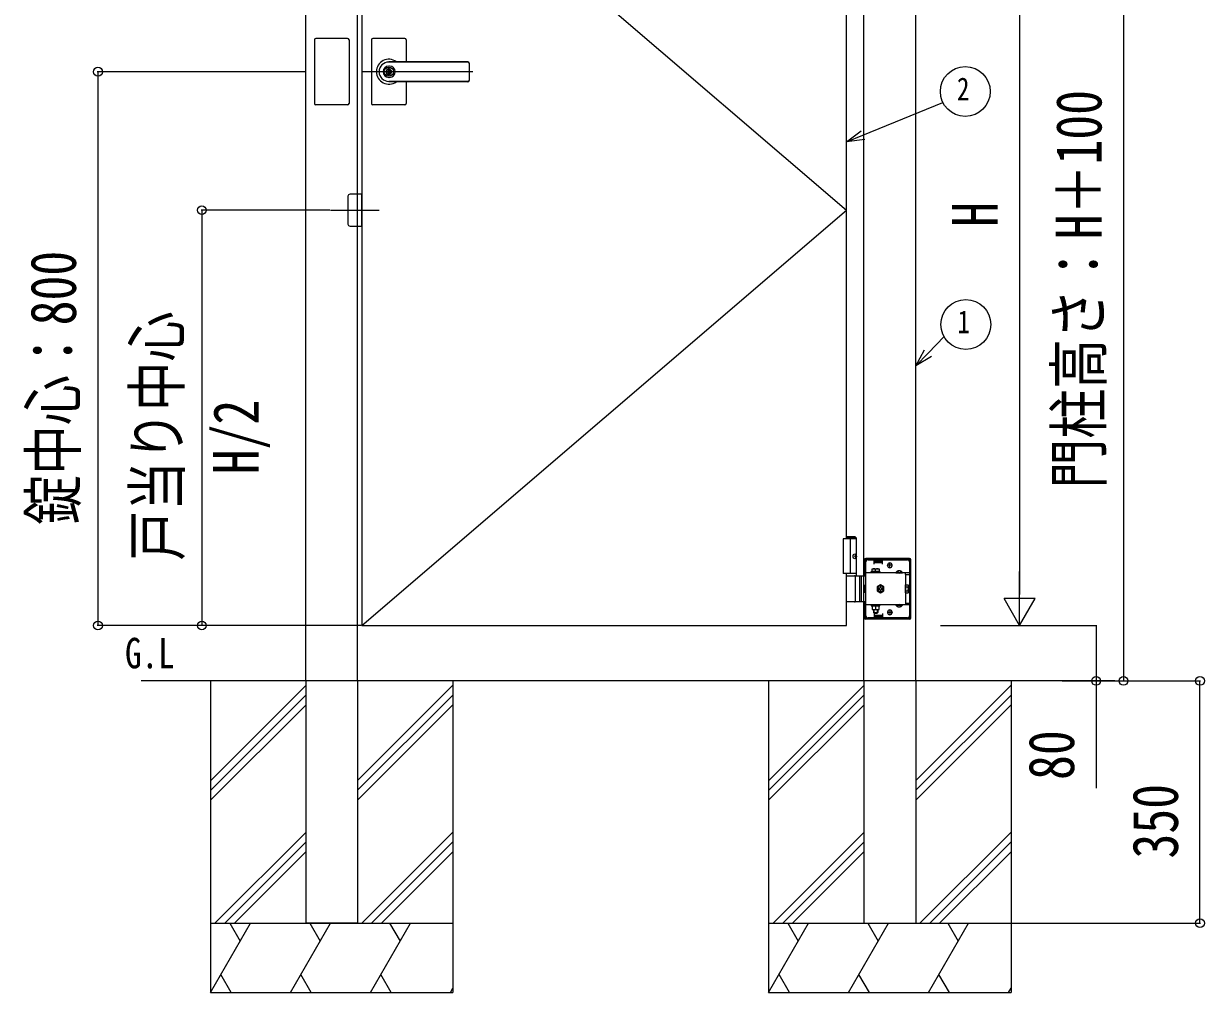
# Model space of a CAD drawing. Units: millimetres, scale not verified. Extents: x -6308 to 6308, y -4455 to 4455.
# Drawn here: x -4761 to -3056, y 82 to 1481 of the extents above; entities that cross this region are included whole.
import ezdxf
from ezdxf.enums import TextEntityAlignment as Align

# ---------------------------------------------------------------- set-up
doc = ezdxf.new("R2010")
doc.units = ezdxf.units.MM
doc.header["$LTSCALE"] = 20
for name, color, linetype in [('0-2_USER1', 3, 'Continuous'), ('0-6_YKK_D', 6, 'Continuous'), ('0-8_YSS_K', 3, 'Continuous')]:
    doc.layers.add(name, color=color, linetype=linetype)
doc.layers.add('0-5_YKK_A1', color=4, linetype='Continuous', lineweight=18)
doc.styles.add('ＭＳ ゴシック', font='')
doc.styles.get('ＭＳ ゴシック').set_extended_font_data('MS Gothic')

msp = doc.modelspace()

# ---------------------------------------------------------------- linework, layer by layer
at = {"layer": '0-5_YKK_A1'}
for p, q in [((-4353.47, 531.5), (-4353.47, 1828)), ((-4278.47, 531.5), (-4278.47, 1828)), ((-3547.47, 531.5), (-3547.47, 1828)), ((-3472.47, 531.5), (-3472.47, 1828)), ((-4272.47, 1811.5), (-3572.47, 1211.5)), ((-3572.47, 736.5), (-3572.47, 1686.5)), ((-4340.97, 1457.5), (-4340.97, 1365.5)), ((-4292.97, 1459.5), (-4338.97, 1459.5)), ((-4290.97, 1457.5), (-4290.97, 1365.5)), ((-4258.47, 1457.5), (-4258.47, 1411.5)), ((-4210.47, 1459.5), (-4256.47, 1459.5)), ((-4208.47, 1457.5), (-4208.47, 1426)), ((-4234.37, 1416.05), (-4234.37, 1413)), ((-4234.37, 1416.05), (-4232.57, 1416.05)), ((-4119.47, 1426), (-4233.47, 1426)), ((-4119.47, 1425.5), (-4233.47, 1425.5)), ((-4232.47, 1419.7), (-4233.47, 1419.7)), ((-4232.57, 1416.05), (-4232.57, 1413.45)), ((-4117.47, 1424), (-4117.47, 1399)), ((-4112.21, 1411.5), (-4272.47, 1411.5)), ((-4258.47, 1411.5), (-4258.47, 1365.5)), ((-4233.05, 1412.18), (-4234.37, 1413)), ((-4233.05, 1410.82), (-4234.37, 1410)), ((-4234.37, 1410), (-4234.37, 1406.95)), ((-4234.37, 1406.95), (-4232.57, 1406.95)), ((-4232.47, 1403.3), (-4233.47, 1403.3)), ((-4232.57, 1409.55), (-4232.57, 1406.95)), ((-4230.77, 1412.5), (-4232.39, 1413.17)), ((-4232.39, 1409.83), (-4230.77, 1410.5)), ((-4230.77, 1412.5), (-4230.77, 1410.5)), ((-4119.47, 1397.5), (-4233.47, 1397.5)), ((-4119.47, 1397), (-4233.47, 1397)), ((-4208.47, 1397), (-4208.47, 1365.5)), ((-4292.97, 1363.5), (-4338.97, 1363.5)), ((-4210.47, 1363.5), (-4256.47, 1363.5)), ((-4292.47, 1231.5), (-4292.47, 1191.5)), ((-4317.47, 1211.5), (-4247.47, 1211.5)), ((-4272.47, 611.5), (-3572.47, 1211.5)), ((-4289.47, 1188.5), (-4272.47, 1188.5)), ((-3559.97, 739.5), (-3572.47, 739.5)), ((-3557.97, 737.5), (-3572.47, 737.5)), ((-3567.47, 736.5), (-3567.47, 686.5)), ((-3559.97, 739.5), (-3557.97, 737.5)), ((-3557.97, 683.5), (-3557.97, 737.5)), ((-3560.28, 711.92), (-3559.69, 711.92)), ((-3560.28, 711.08), (-3559.69, 711.08)), ((-3559.27, 713.6), (-3558.67, 713.6)), ((-3559.27, 709.4), (-3558.67, 709.4)), ((-3546.47, 683.5), (-3546.47, 706.5)), ((-3544.97, 683.5), (-3544.97, 706.5)), ((-3481.47, 708.5), (-3544.47, 708.5)), ((-3481.47, 707), (-3544.47, 707)), ((-3544.47, 625.5), (-3544.47, 703.5)), ((-3543.97, 707), (-3543.97, 708.5)), ((-3541.47, 706.5), (-3532.47, 706.5)), ((-3535.97, 707), (-3535.97, 708.5)), ((-3532.47, 700), (-3532.47, 706.5)), ((-3532.47, 705.5), (-3520.47, 705.5)), ((-3532.47, 702.5), (-3520.47, 702.5)), ((-3531.47, 704), (-3531.47, 707)), ((-3521.47, 704), (-3531.47, 704)), ((-3521.47, 704), (-3521.47, 707)), ((-3520.47, 700), (-3520.47, 706.5)), ((-3520.47, 706.5), (-3484.47, 706.5)), ((-3509.97, 694.5), (-3509.97, 702.5)), ((-3481.47, 703.5), (-3481.47, 685.2)), ((-3480.97, 622.5), (-3480.97, 706.5)), ((-3479.47, 622.5), (-3479.47, 706.5)), ((-3557.97, 686.5), (-3577.47, 686.5)), ((-3572.47, 683.5), (-3547.47, 683.5)), ((-3553.97, 683.5), (-3553.97, 645.5)), ((-3551.47, 683.5), (-3551.47, 645.5)), ((-3547.47, 683.5), (-3544.47, 683.5)), ((-3544.97, 685.2), (-3546.47, 685.2)), ((-3481.47, 687.7), (-3544.47, 687.7)), ((-3536.72, 689.3), (-3524.22, 689.3)), ((-3536.72, 687.7), (-3536.72, 689.3)), ((-3524.22, 687.7), (-3536.72, 687.7)), ((-3535.47, 693.3), (-3525.47, 693.3)), ((-3535.47, 689.3), (-3535.47, 693.3)), ((-3525.47, 689.3), (-3535.47, 689.3)), ((-3530.47, 689.3), (-3530.47, 692.87)), ((-3525.47, 693.3), (-3525.47, 689.3)), ((-3524.22, 689.3), (-3524.22, 687.7)), ((-3505.97, 698.5), (-3513.97, 698.5)), ((-3513.22, 698.25), (-3513.22, 698.75)), ((-3506.72, 698.25), (-3506.72, 698.75)), ((-3501.22, 688.21), (-3491.72, 688.21)), ((-3501.22, 688.21), (-3501.22, 687.7)), ((-3501.22, 687.7), (-3491.72, 687.7)), ((-3498.82, 690.2), (-3497.62, 687.73)), ((-3497.62, 687.73), (-3496.47, 687.12)), ((-3495.33, 687.73), (-3496.47, 687.12)), ((-3494.12, 690.2), (-3495.33, 687.73)), ((-3491.72, 688.21), (-3491.72, 687.7)), ((-3487.47, 685.2), (-3487.47, 687.7)), ((-3487.47, 685.2), (-3481.47, 685.2)), ((-3487.47, 685.2), (-3487.47, 643.8)), ((-3559.66, 647), (-3559.66, 682)), ((-3523.47, 670.27), (-3528.47, 667.39)), ((-3528.47, 667.39), (-3528.47, 661.61)), ((-3524.07, 667.65), (-3524.07, 666.41)), ((-3522.87, 667.65), (-3524.07, 667.65)), ((-3518.47, 667.39), (-3523.47, 670.27)), ((-3522.87, 666.41), (-3522.87, 667.65)), ((-3520.32, 665.1), (-3521.56, 665.1)), ((-3520.32, 663.9), (-3520.32, 665.1)), ((-3518.47, 661.61), (-3518.47, 667.39)), ((-3487.17, 668.4), (-3487.47, 668.4)), ((-3487.17, 670.27), (-3483.62, 670.27)), ((-3487.17, 658.73), (-3487.17, 670.27)), ((-3487.17, 660.6), (-3487.17, 668.4)), ((-3487.17, 667.39), (-3483.62, 667.39)), ((-3483.17, 669.5), (-3483.62, 670.27)), ((-3483.17, 669.5), (-3483.17, 659.5)), ((-3528.47, 661.61), (-3523.47, 658.73)), ((-3526.62, 663.9), (-3525.38, 663.9)), ((-3524.07, 662.59), (-3524.07, 661.35)), ((-3523.47, 658.73), (-3518.47, 661.61)), ((-3521.56, 663.9), (-3520.32, 663.9)), ((-3487.17, 660.6), (-3487.47, 660.6)), ((-3487.17, 661.61), (-3483.62, 661.61)), ((-3487.17, 658.73), (-3483.62, 658.73)), ((-3483.17, 659.5), (-3483.62, 658.73)), ((-3547.47, 645.5), (-3572.47, 645.5)), ((-3544.47, 645.5), (-3547.47, 645.5)), ((-3546.47, 622.5), (-3546.47, 645.5)), ((-3544.97, 643.8), (-3546.47, 643.8)), ((-3544.97, 622.5), (-3544.97, 645.5)), ((-3481.47, 641.3), (-3544.47, 641.3)), ((-3524.22, 641.3), (-3536.72, 641.3)), ((-3536.72, 641.3), (-3536.72, 639.7)), ((-3536.72, 639.7), (-3524.22, 639.7)), ((-3535.47, 639.7), (-3535.47, 634.7)), ((-3525.47, 639.7), (-3535.47, 639.7)), ((-3535.47, 634.7), (-3525.47, 634.7)), ((-3533.67, 641.3), (-3533.67, 639.7)), ((-3533.47, 634.7), (-3533.47, 630.3)), ((-3532.93, 634.7), (-3532.93, 629.76)), ((-3530.47, 639.7), (-3530.47, 635.13)), ((-3528.01, 634.7), (-3528.01, 629.76)), ((-3527.47, 634.7), (-3527.47, 630.3)), ((-3527.27, 641.3), (-3527.27, 639.7)), ((-3525.47, 634.7), (-3525.47, 639.7)), ((-3524.22, 639.7), (-3524.22, 641.3)), ((-3509.97, 634.5), (-3509.97, 626.5)), ((-3501.22, 641.3), (-3491.72, 641.3)), ((-3501.22, 640.79), (-3501.22, 641.3)), ((-3501.22, 640.79), (-3491.72, 640.79)), ((-3498.82, 638.8), (-3497.62, 641.27)), ((-3497.62, 641.27), (-3496.47, 641.88)), ((-3495.33, 641.27), (-3496.47, 641.88)), ((-3494.12, 638.8), (-3495.33, 641.27)), ((-3491.72, 640.79), (-3491.72, 641.3)), ((-3487.47, 643.8), (-3487.47, 641.3)), ((-3487.47, 643.8), (-3481.47, 643.8)), ((-3481.47, 643.8), (-3481.47, 625.5)), ((-3481.47, 622), (-3544.47, 622)), ((-3481.47, 620.5), (-3544.47, 620.5)), ((-3543.97, 620.5), (-3543.97, 622)), ((-3532.47, 622.5), (-3541.47, 622.5)), ((-3535.97, 620.5), (-3535.97, 622)), ((-3533.47, 630.3), (-3527.47, 630.3)), ((-3533.47, 630.3), (-3532.47, 629.3)), ((-3532.47, 629.3), (-3528.47, 629.3)), ((-3532.47, 629), (-3532.47, 622.5)), ((-3532.47, 626.5), (-3520.47, 626.5)), ((-3532.47, 623.5), (-3520.47, 623.5)), ((-3531.47, 625), (-3531.47, 622)), ((-3521.47, 625), (-3531.47, 625)), ((-3527.47, 630.3), (-3528.47, 629.3)), ((-3521.47, 625), (-3521.47, 622)), ((-3520.47, 629), (-3520.47, 622.5)), ((-3484.47, 622.5), (-3520.47, 622.5)), ((-3505.97, 630.5), (-3513.97, 630.5)), ((-3513.22, 630.75), (-3513.22, 630.25)), ((-3506.72, 630.75), (-3506.72, 630.25)), ((-4353.47, 531.5), (-4353.47, 181.5)), ((-4278.47, 531.5), (-4278.47, 181.5)), ((-3547.47, 531.5), (-3547.47, 181.5)), ((-3472.47, 531.5), (-3472.47, 181.5)), ((-4278.47, 181.5), (-4353.47, 181.5)), ((-3547.47, 181.5), (-3472.47, 181.5))]:
    msp.add_line(p, q, dxfattribs=at)
for points in [[(-3572.47, 1811.5), (-4272.47, 1811.5), (-4272.47, 611.5), (-3572.47, 611.5), (-3572.47, 686.5)], [(-4272.47, 1188.5), (-4272.47, 1234.5), (-4289.47, 1234.5)], [(-3557.97, 736.5), (-3577.47, 736.5), (-3577.47, 686.5)], [(-3559.69, 711.92), (-3559.58, 711.94), (-3559.47, 711.98), (-3559.37, 712.06), (-3559.28, 712.17), (-3559.21, 712.29), (-3559.17, 712.44), (-3559.15, 712.6), (-3559.15, 712.76)], [(-3559.15, 710.24), (-3559.15, 710.4), (-3559.17, 710.56), (-3559.21, 710.71), (-3559.28, 710.83), (-3559.37, 710.94), (-3559.47, 711.02), (-3559.58, 711.06), (-3559.69, 711.08)], [(-3558.56, 712.76), (-3558.53, 712.6), (-3558.49, 712.44), (-3558.42, 712.29), (-3558.34, 712.17), (-3558.24, 712.06), (-3558.18, 712.01)], [(-3558.18, 710.99), (-3558.24, 710.94), (-3558.34, 710.83), (-3558.42, 710.71), (-3558.49, 710.56), (-3558.53, 710.4), (-3558.56, 710.24)], [(-3544.47, 659.4), (-3546.47, 659.4), (-3546.47, 669.6), (-3544.47, 669.6)], [(-3525.38, 665.1), (-3526.62, 665.1), (-3526.62, 663.9)], [(-3524.07, 661.35), (-3522.87, 661.35), (-3522.87, 662.59)]]:
    msp.add_lwpolyline(points, dxfattribs=at)
msp.add_circle((-4233.47, 1411.5), 6.6, dxfattribs=at)
for centre, radius, start, end in [((-4338.97, 1457.5), 2, 90, 180), ((-4292.97, 1457.5), 2, 0, 90), ((-4256.47, 1457.5), 2, 90, 180), ((-4210.47, 1457.5), 2, 0, 90), ((-4233.47, 1411.5), 18, 53.66394, 180.00366), ((-4233.47, 1411.5), 14, 90, 270), ((-4233.47, 1411.5), 8.2, 90, 270), ((-4233.47, 1411.5), 4, 103.00288, 256.99712), ((-4233.47, 1411.5), 4, 283.00288, 76.99712), ((-4232.47, 1411.5), 8.2, 270, 90), ((-4119.47, 1424), 2, 0, 90), ((-4119.47, 1423.5), 2, 0, 90), ((-4233.47, 1411.5), 18, 180.00366, 306.33606), ((-4233.47, 1411.5), 2, 116.74368, 243.25632), ((-4233.47, 1411.5), 0.8, 301.82132, 58.17868), ((-4232.27, 1413.45), 0.3, 180, 247.38014), ((-4232.27, 1409.55), 0.3, 112.61986, 180), ((-4119.47, 1399.5), 2, 270, 0), ((-4119.47, 1399), 2, 270, 0), ((-4338.97, 1365.5), 2, 180, 270), ((-4292.97, 1365.5), 2, 270, 0), ((-4256.47, 1365.5), 2, 180, 270), ((-4210.47, 1365.5), 2, 270, 0), ((-4289.47, 1231.5), 3, 90, 180), ((-4289.47, 1191.5), 3, 180, 270), ((-3544.47, 706.5), 2, 90, 180), ((-3544.47, 706.5), 0.5, 90, 180), ((-3541.47, 703.5), 3, 90, 180), ((-3509.97, 698.75), 3.25, 0, 180), ((-3484.47, 703.5), 3, 0, 90), ((-3481.47, 706.5), 2, 0, 90), ((-3481.47, 706.5), 0.5, 0, 90), ((-3561.16, 682), 1.5, 0, 90), ((-3532.97, 685.87), 7.43, 70.34714, 109.65286), ((-3527.97, 685.87), 7.43, 70.34714, 109.65286), ((-3509.97, 698.25), 3.25, 180, 0), ((-3496.47, 684.93), 5.77, 34.65097, 145.34903), ((-3523.47, 664.5), 5, 76.88299, 190.15922), ((-3523.47, 664.5), 5, 190.15922, 76.88299), ((-3523.47, 664.5), 4.3, 83.27178, 183.77043), ((-3523.47, 664.5), 4.3, 183.77043, 83.27178), ((-3525.38, 666.41), 1.31, 270, 0), ((-3521.56, 666.41), 1.31, 180, 270), ((-3485.73, 668.83), 2.56, 325.61575, 34.38425), ((-3492.72, 664.5), 9.55, 342.41205, 17.58795), ((-3525.38, 662.59), 1.31, 0, 90), ((-3521.56, 662.59), 1.31, 90, 180), ((-3485.73, 660.17), 2.56, 325.61575, 34.38425), ((-3561.16, 647), 1.5, 270, 0), ((-3532.97, 642.13), 7.43, 250.34714, 289.65286), ((-3527.97, 642.13), 7.43, 250.34714, 289.65286), ((-3509.97, 630.75), 3.25, 0, 180), ((-3496.47, 644.07), 5.77, 214.65097, 325.34903), ((-3544.47, 622.5), 2, 180, 270), ((-3544.47, 622.5), 0.5, 180, 270), ((-3541.47, 625.5), 3, 180, 270), ((-3509.97, 630.25), 3.25, 180, 0), ((-3484.47, 625.5), 3, 270, 0), ((-3481.47, 622.5), 0.5, 270, 0), ((-3481.47, 622.5), 2, 270, 0)]:
    msp.add_arc(centre, radius, start, end, dxfattribs=at)
msp.add_ellipse((-3560.63, 711.5), major_axis=(0, -3.5), ratio=0.707107, dxfattribs=at)
for centre, start_param, end_param in [((-3566.64, 711.5), 4.6657054, 4.7590726), ((-3565.45, 711.5), 4.8528504, 4.9478932), ((-3565.45, 711.5), 4.4768847, 4.5719276), ((-3564.86, 711.5), 4.8528504, 4.9478932), ((-3564.86, 711.5), 4.4768847, 4.5719276)]:
    msp.add_ellipse(centre, major_axis=(0, 9), ratio=0.707107, start_param=start_param, end_param=end_param, dxfattribs=at)
at = {"layer": '0-6_YKK_D'}
for p, q in [((-3172.47, 1831.5), (-3172.47, 531.5)), ((-3322.47, 1766.5), (-3322.47, 656.5)), ((-4354.47, 1411.5), (-4654.47, 1411.5)), ((-4653.47, 1411.5), (-4653.47, 611.5)), ((-4318.47, 1211.5), (-4504.47, 1211.5)), ((-4503.47, 1211.5), (-4503.47, 611.5)), ((-3322.47, 611.5), (-3322.47, 689.44)), ((-3322.47, 611.5), (-3344.97, 650.47)), ((-3299.97, 650.47), (-3344.97, 650.47)), ((-3322.47, 611.5), (-3299.97, 650.47)), ((-4273.47, 611.5), (-4654.47, 611.5)), ((-4273.47, 611.5), (-4504.47, 611.5)), ((-3436.8, 611.5), (-3321.47, 611.5)), ((-3436.8, 611.5), (-3211.09, 611.5)), ((-3261.09, 531.5), (-3061.09, 531.5)), ((-3261.09, 531.5), (-3211.09, 531.5)), ((-3261.09, 531.5), (-3171.47, 531.5)), ((-3062.09, 181.5), (-3062.09, 531.5)), ((-3333.97, 181.5), (-3061.09, 181.5))]:
    msp.add_line(p, q, dxfattribs=at)
for points in [[(-3572.47, 1310.17), (-3548.88, 1319.85), (-3433.41, 1367.24)], [(-3546.29, 1313.53), (-3572.47, 1310.17), (-3551.47, 1326.17)], [(-3472.47, 986.56), (-3454.77, 1004.92), (-3431.64, 1028.89)], [(-3449.85, 1000.17), (-3472.47, 986.56), (-3459.68, 1009.66)], [(-3212.09, 611.5), (-3212.09, 531.5), (-3212.09, 376.4)]]:
    msp.add_lwpolyline(points, dxfattribs=at)
for centre, radius in [((-4653.47, 1411.5), 6.38), ((-3400.98, 1382.87), 36), ((-4503.47, 1211.5), 6.38), ((-3400.18, 1046.4), 36), ((-4653.47, 611.5), 6.38), ((-4503.47, 611.5), 6.38), ((-3212.09, 531.5), 6.38), ((-3172.47, 531.5), 6.38), ((-3062.09, 531.5), 6.38), ((-3062.09, 181.5), 6.38)]:
    msp.add_circle(centre, radius, dxfattribs=at)
at = {"layer": '0-8_YSS_K'}
for p, q in [((-3184.97, 531.5), (-4590.97, 531.5)), ((-4490.97, 531.5), (-4490.97, 81.5)), ((-4140.97, 531.5), (-4140.97, 81.5)), ((-3684.97, 531.5), (-3684.97, 81.5)), ((-3334.97, 531.5), (-3334.97, 81.5)), ((-4490.97, 387.28), (-4353.47, 524.78)), ((-4278.47, 387.65), (-4140.97, 525.15)), ((-3684.97, 387.28), (-3547.47, 524.78)), ((-3472.47, 387.65), (-3334.97, 525.15)), ((-4490.97, 373.14), (-4353.47, 510.64)), ((-4490.97, 358.99), (-4353.47, 496.49)), ((-4278.47, 373.5), (-4140.97, 511)), ((-4278.47, 359.36), (-4140.97, 496.86)), ((-3684.97, 373.14), (-3547.47, 510.64)), ((-3684.97, 358.99), (-3547.47, 496.49)), ((-3472.47, 373.5), (-3334.97, 511)), ((-3472.47, 359.36), (-3334.97, 496.86)), ((-4484.62, 181.5), (-4353.47, 312.65)), ((-4272.48, 181.5), (-4140.97, 313.01)), ((-3678.62, 181.5), (-3547.47, 312.65)), ((-3466.48, 181.5), (-3334.97, 313.01)), ((-4470.47, 181.5), (-4353.47, 298.5)), ((-4258.34, 181.5), (-4140.97, 298.87)), ((-3664.47, 181.5), (-3547.47, 298.5)), ((-3452.34, 181.5), (-3334.97, 298.87)), ((-4456.33, 181.5), (-4353.47, 284.36)), ((-4244.2, 181.5), (-4140.97, 284.73)), ((-3650.33, 181.5), (-3547.47, 284.36)), ((-3438.2, 181.5), (-3334.97, 284.73)), ((-4490.97, 181.5), (-4140.97, 181.5)), ((-4490.97, 81.5), (-4433.24, 181.5)), ((-4463.24, 181.5), (-4448.24, 155.52)), ((-4375.5, 81.5), (-4317.77, 181.5)), ((-4347.77, 181.5), (-4332.77, 155.52)), ((-4260.03, 81.5), (-4202.3, 181.5)), ((-4232.3, 181.5), (-4217.3, 155.52)), ((-3684.97, 181.5), (-3334.97, 181.5)), ((-3684.97, 81.5), (-3627.24, 181.5)), ((-3657.24, 181.5), (-3642.24, 155.52)), ((-3569.5, 81.5), (-3511.77, 181.5)), ((-3541.77, 181.5), (-3526.77, 155.52)), ((-3454.03, 81.5), (-3396.3, 181.5)), ((-3426.3, 181.5), (-3411.3, 155.52)), ((-4460.97, 81.5), (-4475.97, 107.48)), ((-4345.5, 81.5), (-4360.5, 107.48)), ((-4230.03, 81.5), (-4245.03, 107.48)), ((-3654.97, 81.5), (-3669.97, 107.48)), ((-3539.5, 81.5), (-3554.5, 107.48)), ((-3424.03, 81.5), (-3439.03, 107.48)), ((-4144.56, 81.5), (-4140.97, 87.72)), ((-3338.56, 81.5), (-3334.97, 87.72)), ((-4490.97, 81.5), (-4140.97, 81.5)), ((-3684.97, 81.5), (-3334.97, 81.5))]:
    msp.add_line(p, q, dxfattribs=at)

# ---------------------------------------------------------------- texts
at = {"layer": '0-2_USER1', "style": 'ＭＳ ゴシック', "width": 0.8}
msp.add_text('G.L', height=43.99, dxfattribs=at).set_placement((-4614.44, 536.5), align=Align.BOTTOM_LEFT)
at = {"layer": '0-6_YKK_D', "style": 'ＭＳ ゴシック', "width": 0.8}
for s, p in [('2', (-3412.98, 1360.37)), ('1', (-3412.18, 1023.9))]:
    msp.add_text(s, height=32.99, dxfattribs=at).set_placement(p, align=Align.BOTTOM_LEFT)
for s, p in [('門柱高さ：H＋100', (-3184.47, 809.5)), ('H', (-3334.47, 1187.5)), ('錠中心：800', (-4665.47, 757.1)), ('戸当り中心', (-4515.47, 705.1)), ('H/2', (-4401.47, 829.9)), ('80', (-3224.09, 388.4)), ('350', (-3074.09, 274.9))]:
    msp.add_text(s, height=65.98, rotation=90, dxfattribs=at).set_placement(p, align=Align.BOTTOM_LEFT)

doc.saveas('drawing.dxf')
